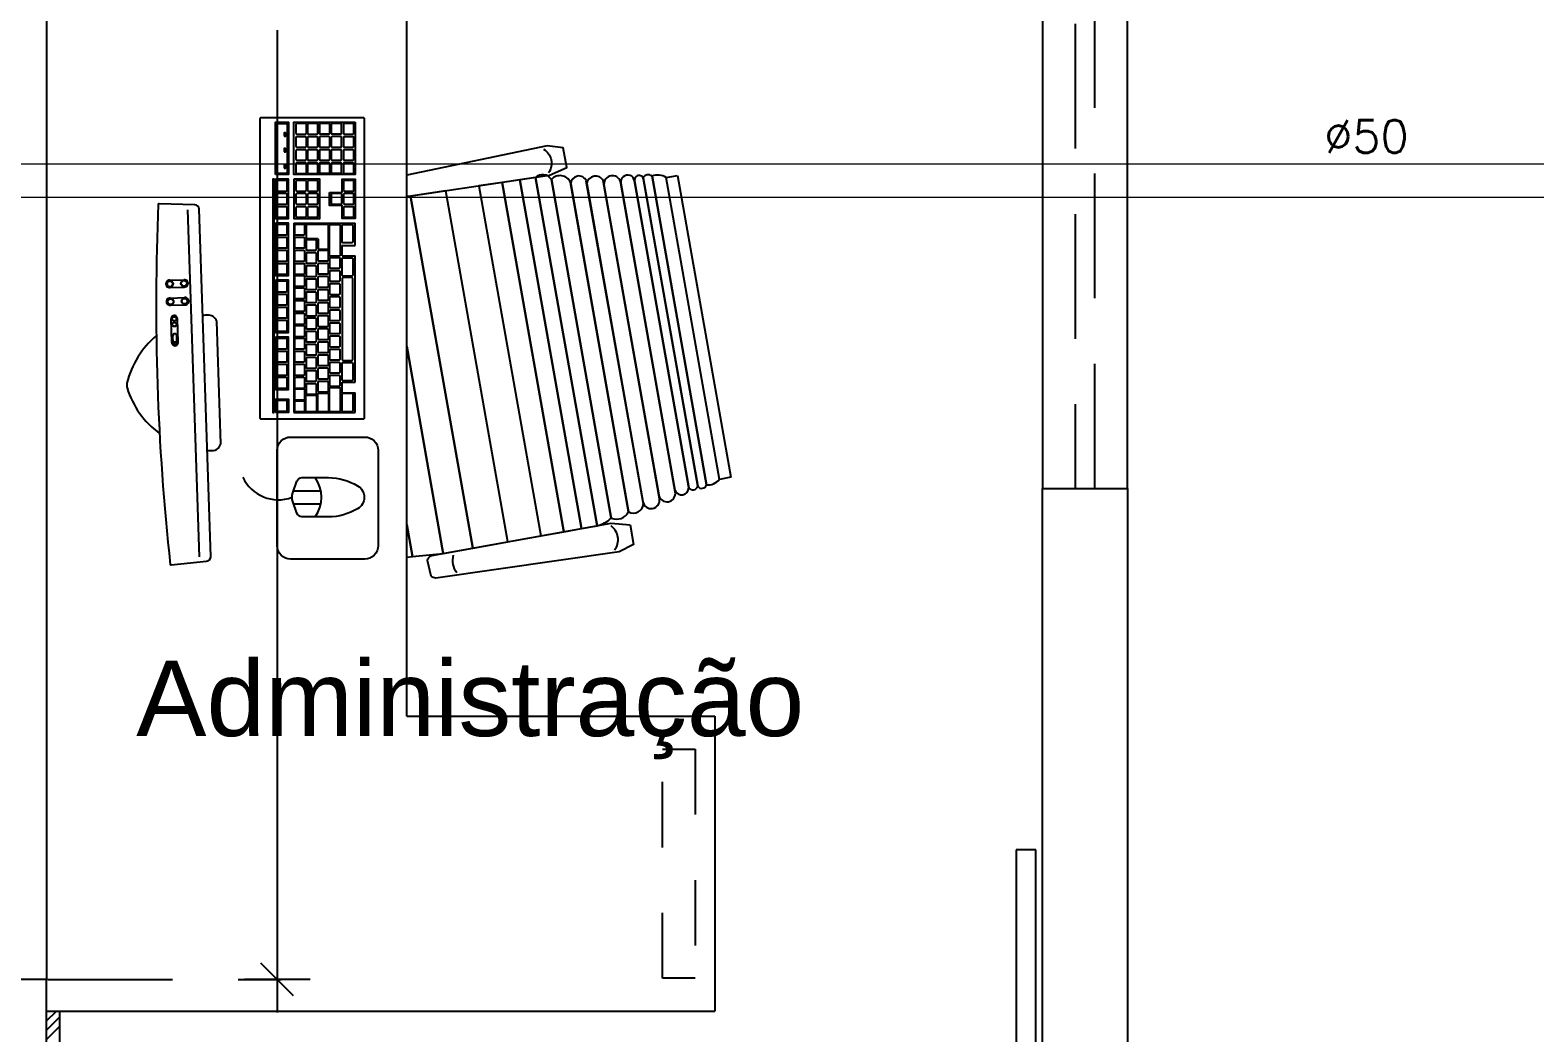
# Model space of a CAD drawing. Header units: millimetres. Extents: x 1573 to 2177, y 1587 to 1932.
# Drawn here: x 1780.956 to 1783.253, y 1904.378 to 1905.909 of the extents above; entities that cross this region are included whole.
import ezdxf
from ezdxf.enums import TextEntityAlignment as Align

# ---------------------------------------------------------------- set-up
doc = ezdxf.new("R2010")
doc.units = ezdxf.units.MM
doc.header["$LTSCALE"] = 0.03
doc.linetypes.add('HIDDEN', pattern=[9.525, 6.35, -3.175])
doc.layers.add('-HIDRO', color=8, linetype='Continuous')
doc.layers.add('Texto-Tubos', color=7, linetype='Continuous')
doc.layers.add('TigreCad', color=2, linetype='Continuous', lineweight=13)
doc.styles.add('ARIAL', font='arial.ttf')
doc.styles.add('TCTUBOS-TXT', font='txt.shx')

# ---------------------------------------------------------------- blocks, each defined once
blk = doc.blocks.new('TICK1')
for p, q in [((0, 1), (0, -1)), ((0.5, 0.5), (-0.5, -0.5)), ((-1, 0), (1, 0))]:
    blk.add_line(p, q)

msp = doc.modelspace()

# ---------------------------------------------------------------- linework, layer by layer
at = {"layer": '-HIDRO'}
for p, q in [((1781.5311, 1904.8615), (1781.5311, 1906.3615)), ((1782.5012, 1906.2095), (1782.5012, 1905.2095)), ((1782.6312, 1905.2095), (1782.6312, 1906.2095)), ((1780.9811, 1905.9595), (1780.9811, 1904.4594)), ((1781.3333, 1905.9095), (1781.3333, 1904.5094)), ((1781.7036, 1905.681), (1781.6765, 1905.6769)), ((1781.7276, 1905.6846), (1781.7036, 1905.681)), ((1781.7976, 1905.1481), (1781.7036, 1905.681)), ((1781.7036, 1905.681), (1781.7976, 1905.1481)), ((1781.7274, 1905.6845), (1781.8214, 1905.1524)), ((1781.8214, 1905.1524), (1781.7276, 1905.6846)), ((1781.843, 1905.1639), (1781.7517, 1905.6814)), ((1781.7517, 1905.6814), (1781.843, 1905.1639)), ((1781.8919, 1905.6841), (1781.975, 1905.2128)), ((1781.975, 1905.2128), (1781.8923, 1905.6817)), ((1781.9053, 1905.6865), (1781.9884, 1905.2152)), ((1781.9884, 1905.2152), (1781.9053, 1905.6865)), ((1781.9053, 1905.6865), (1781.9884, 1905.2152)), ((1781.9269, 1905.6845), (1781.9442, 1905.6875)), ((1782.0082, 1905.2234), (1781.9269, 1905.6845)), ((1782.0082, 1905.2234), (1781.9269, 1905.6845)), ((1782.0082, 1905.2234), (1781.9269, 1905.6845)), ((1781.9442, 1905.6875), (1782.0255, 1905.2265)), ((1781.4133, 1905.6617), (1781.4325, 1905.6617)), ((1781.5905, 1905.664), (1781.5367, 1905.6559)), ((1781.685, 1905.1278), (1781.5905, 1905.664)), ((1781.6765, 1905.6769), (1781.6412, 1905.6716)), ((1781.6412, 1905.6716), (1781.7355, 1905.1369)), ((1781.7706, 1905.1432), (1781.6765, 1905.6769)), ((1781.6765, 1905.6769), (1781.7706, 1905.1432)), ((1781.8696, 1905.1737), (1781.7809, 1905.6769)), ((1781.7813, 1905.6748), (1781.8696, 1905.1737)), ((1781.8921, 1905.1854), (1781.805, 1905.679)), ((1781.8057, 1905.6751), (1781.8914, 1905.1893)), ((1781.9165, 1905.1938), (1781.8309, 1905.6796)), ((1781.8319, 1905.6737), (1781.9155, 1905.1997)), ((1781.9407, 1905.2041), (1781.8572, 1905.6781)), ((1781.8576, 1905.6756), (1781.9403, 1905.2067)), ((1781.9613, 1905.2104), (1781.8786, 1905.6793)), ((1781.8786, 1905.6793), (1781.9613, 1905.2104)), ((1781.2145, 1905.1048), (1781.1968, 1905.6352)), ((1781.4171, 1905.6437), (1781.4302, 1905.6437)), ((1781.5367, 1905.6559), (1781.5311, 1905.6551)), ((1781.6316, 1905.1181), (1781.5367, 1905.6559)), ((1781.5367, 1905.6559), (1781.6316, 1905.1181)), ((1781.3585, 1905.6147), (1781.4524, 1905.6147)), ((1781.3585, 1905.6147), (1781.3585, 1905.3257)), ((1781.4524, 1905.5807), (1781.4524, 1905.6147)), ((1781.4324, 1905.5807), (1781.4524, 1905.5807)), ((1781.4324, 1905.5647), (1781.4324, 1905.5807)), ((1781.4324, 1905.5647), (1781.4524, 1905.5647)), ((1781.4524, 1905.3717), (1781.4524, 1905.5647)), ((1781.1694, 1905.5274), (1781.1908, 1905.5281)), ((1781.1698, 1905.5164), (1781.1911, 1905.5171)), ((1781.1703, 1905.5003), (1781.1917, 1905.501)), ((1781.1707, 1905.4893), (1781.192, 1905.49)), ((1781.1725, 1905.4323), (1781.1713, 1905.4683)), ((1781.1821, 1905.4326), (1781.1809, 1905.4686)), ((1781.2472, 1905.2776), (1781.241, 1905.465)), ((1781.1744, 1905.4324), (1781.174, 1905.4427)), ((1781.1802, 1905.4326), (1781.1744, 1905.4324)), ((1781.1802, 1905.4326), (1781.1799, 1905.4429)), ((1781.5867, 1905.11), (1781.5311, 1905.4269)), ((1781.5311, 1905.4269), (1781.5867, 1905.11)), ((1781.4324, 1905.3717), (1781.4524, 1905.3717)), ((1781.4324, 1905.3557), (1781.4324, 1905.3717)), ((1781.4324, 1905.3557), (1781.4524, 1905.3557)), ((1781.4524, 1905.3257), (1781.4524, 1905.3557)), ((1781.3585, 1905.3257), (1781.4524, 1905.3257)), ((1782.0255, 1905.2265), (1782.0082, 1905.2234)), ((1781.3583, 1905.206), (1781.4, 1905.206)), ((1782.5012, 1905.2095), (1782.6312, 1905.2095)), ((1782.5012, 1904.1574), (1782.5012, 1905.2095)), ((1782.6312, 1905.2095), (1782.6312, 1904.1574)), ((1781.3583, 1905.186), (1781.4, 1905.186)), ((1781.5311, 1905.1543), (1781.5397, 1905.1058)), ((1781.5397, 1905.1058), (1781.5311, 1905.1543)), ((1781.7976, 1905.1481), (1781.8214, 1905.1524)), ((1781.7355, 1905.1369), (1781.7706, 1905.1432)), ((1781.7706, 1905.1432), (1781.7976, 1905.1481)), ((1781.5311, 1905.1046), (1781.5397, 1905.1058)), ((1781.5397, 1905.1058), (1781.5867, 1905.11)), ((1781.5867, 1905.11), (1781.6316, 1905.1181)), ((1781.6316, 1905.1181), (1781.685, 1905.1278)), ((1781.5311, 1904.8615), (1782.0011, 1904.8615)), ((1782.0011, 1904.8615), (1782.0011, 1904.4114)), ((1782.4612, 1904.6575), (1782.4612, 1903.6574)), ((1782.4912, 1904.6575), (1782.4612, 1904.6575)), ((1782.4912, 1903.6574), (1782.4912, 1904.6575)), ((1780.9811, 1904.4594), (1780.8041, 1904.4594)), ((1780.9811, 1903.2764), (1780.9811, 1904.4594)), ((1780.9811, 1904.4114), (1782.0011, 1904.4114)), ((1780.9811, 1904.4114), (1781.0011, 1904.4114)), ((1781.0011, 1904.4114), (1781.0011, 1903.1774))]:
    msp.add_line(p, q, dxfattribs=at)
at = {"layer": '-HIDRO', "linetype": 'HIDDEN'}
for p, q in [((1782.5512, 1906.2095), (1782.5512, 1905.2095)), ((1782.5812, 1905.2095), (1782.5812, 1906.2095)), ((1780.9831, 1904.4594), (1781.3393, 1904.4594))]:
    msp.add_line(p, q, dxfattribs=at)
at = {"layer": '-HIDRO', "linetype": 'HIDDEN', "ltscale": 0.2}
for p, q in [((1781.9211, 1904.8115), (1781.9711, 1904.8115)), ((1781.9211, 1904.4614), (1781.9211, 1904.8115)), ((1781.9711, 1904.8115), (1781.9711, 1904.4614)), ((1781.9711, 1904.4614), (1781.9211, 1904.4614))]:
    msp.add_line(p, q, dxfattribs=at)
at = {"layer": '-HIDRO', "ltscale": 0.2}
for p, q in [((1780.9811, 1904.4104), (1780.9821, 1904.4114)), ((1780.9811, 1904.3963), (1780.9963, 1904.4114)), ((1780.9811, 1904.3821), (1781.0011, 1904.4021)), ((1780.9811, 1904.368), (1781.0011, 1904.388))]:
    msp.add_line(p, q, dxfattribs=at)
at = {"layer": '-HIDRO'}
for points in [[(1781.3085, 1905.3157), (1781.4645, 1905.3157, 0.414214), (1781.4665, 1905.3177), (1781.4665, 1905.7737, 0.414214), (1781.4645, 1905.7757), (1781.3085, 1905.7757, 0.414214), (1781.3065, 1905.7737), (1781.3065, 1905.3177, 0.414214)], [(1781.3632, 1905.7667, 0.414214), (1781.3617, 1905.7652), (1781.3617, 1905.7522, 0.414214), (1781.3632, 1905.7507), (1781.3762, 1905.7507, 0.414214), (1781.3777, 1905.7522), (1781.3777, 1905.7652, 0.414214), (1781.3762, 1905.7667)], [(1781.3808, 1905.7667, 0.414214), (1781.3793, 1905.7652), (1781.3793, 1905.7522, 0.414214), (1781.3808, 1905.7507), (1781.3938, 1905.7507, 0.414214), (1781.3953, 1905.7522), (1781.3953, 1905.7652, 0.414214), (1781.3938, 1905.7667)], [(1781.3991, 1905.7668, 0.414214), (1781.3976, 1905.7653), (1781.3976, 1905.7523, 0.414214), (1781.3991, 1905.7508), (1781.4121, 1905.7508, 0.414214), (1781.4136, 1905.7523), (1781.4136, 1905.7653, 0.414214), (1781.4121, 1905.7668)], [(1781.4171, 1905.7668, 0.414214), (1781.4156, 1905.7653), (1781.4156, 1905.7523, 0.414214), (1781.4171, 1905.7508), (1781.4301, 1905.7508, 0.414214), (1781.4316, 1905.7523), (1781.4316, 1905.7653, 0.414214), (1781.4301, 1905.7668)], [(1781.4357, 1905.7667, 0.414214), (1781.4342, 1905.7652), (1781.4342, 1905.7522, 0.414214), (1781.4357, 1905.7507), (1781.4487, 1905.7507, 0.414214), (1781.4502, 1905.7522), (1781.4502, 1905.7652, 0.414214), (1781.4487, 1905.7667)], [(1781.3632, 1905.7467, 0.414214), (1781.3617, 1905.7452), (1781.3617, 1905.7322, 0.414214), (1781.3632, 1905.7307), (1781.3762, 1905.7307, 0.414214), (1781.3777, 1905.7322), (1781.3777, 1905.7452, 0.414214), (1781.3762, 1905.7467)], [(1781.3632, 1905.7267, 0.414214), (1781.3617, 1905.7252), (1781.3617, 1905.7122, 0.414214), (1781.3632, 1905.7107), (1781.3762, 1905.7107, 0.414214), (1781.3777, 1905.7122), (1781.3777, 1905.7252, 0.414214), (1781.3762, 1905.7267)], [(1781.3808, 1905.7467, 0.414214), (1781.3793, 1905.7452), (1781.3793, 1905.7322, 0.414214), (1781.3808, 1905.7307), (1781.3938, 1905.7307, 0.414214), (1781.3953, 1905.7322), (1781.3953, 1905.7452, 0.414214), (1781.3938, 1905.7467)], [(1781.3808, 1905.7267, 0.414214), (1781.3793, 1905.7252), (1781.3793, 1905.7122, 0.414214), (1781.3808, 1905.7107), (1781.3938, 1905.7107, 0.414214), (1781.3953, 1905.7122), (1781.3953, 1905.7252, 0.414214), (1781.3938, 1905.7267)], [(1781.3991, 1905.7468, 0.414214), (1781.3976, 1905.7453), (1781.3976, 1905.7323, 0.414214), (1781.3991, 1905.7308), (1781.4121, 1905.7308, 0.414214), (1781.4136, 1905.7323), (1781.4136, 1905.7453, 0.414214), (1781.4121, 1905.7468)], [(1781.3991, 1905.7268, 0.414214), (1781.3976, 1905.7253), (1781.3976, 1905.7123, 0.414214), (1781.3991, 1905.7108), (1781.4121, 1905.7108, 0.414214), (1781.4136, 1905.7123), (1781.4136, 1905.7253, 0.414214), (1781.4121, 1905.7268)], [(1781.4171, 1905.7468, 0.414214), (1781.4156, 1905.7453), (1781.4156, 1905.7323, 0.414214), (1781.4171, 1905.7308), (1781.4301, 1905.7308, 0.414214), (1781.4316, 1905.7323), (1781.4316, 1905.7453, 0.414214), (1781.4301, 1905.7468)], [(1781.4171, 1905.7268, 0.414214), (1781.4156, 1905.7253), (1781.4156, 1905.7123, 0.414214), (1781.4171, 1905.7108), (1781.4301, 1905.7108, 0.414214), (1781.4316, 1905.7123), (1781.4316, 1905.7253, 0.414214), (1781.4301, 1905.7268)], [(1781.4357, 1905.7467, 0.414214), (1781.4342, 1905.7452), (1781.4342, 1905.7322, 0.414214), (1781.4357, 1905.7307), (1781.4487, 1905.7307, 0.414214), (1781.4502, 1905.7322), (1781.4502, 1905.7452, 0.414214), (1781.4487, 1905.7467)], [(1781.4357, 1905.7267, 0.414214), (1781.4342, 1905.7252), (1781.4342, 1905.7122, 0.414214), (1781.4357, 1905.7107), (1781.4487, 1905.7107, 0.414214), (1781.4502, 1905.7122), (1781.4502, 1905.7252, 0.414214), (1781.4487, 1905.7267)], [(1781.3632, 1905.7067, 0.414214), (1781.3617, 1905.7052), (1781.3617, 1905.6922, 0.414214), (1781.3632, 1905.6907), (1781.3762, 1905.6907, 0.414214), (1781.3777, 1905.6922), (1781.3777, 1905.7052, 0.414214), (1781.3762, 1905.7067)], [(1781.3808, 1905.7067, 0.414214), (1781.3793, 1905.7052), (1781.3793, 1905.6922, 0.414214), (1781.3808, 1905.6907), (1781.3938, 1905.6907, 0.414214), (1781.3953, 1905.6922), (1781.3953, 1905.7052, 0.414214), (1781.3938, 1905.7067)], [(1781.3991, 1905.7068, 0.414214), (1781.3976, 1905.7053), (1781.3976, 1905.6923, 0.414214), (1781.3991, 1905.6908), (1781.4121, 1905.6908, 0.414214), (1781.4136, 1905.6923), (1781.4136, 1905.7053, 0.414214), (1781.4121, 1905.7068)], [(1781.4171, 1905.7068, 0.414214), (1781.4156, 1905.7053), (1781.4156, 1905.6923, 0.414214), (1781.4171, 1905.6908), (1781.4301, 1905.6908, 0.414214), (1781.4316, 1905.6923), (1781.4316, 1905.7053, 0.414214), (1781.4301, 1905.7068)], [(1781.4357, 1905.7067, 0.414214), (1781.4342, 1905.7052), (1781.4342, 1905.6922, 0.414214), (1781.4357, 1905.6907), (1781.4487, 1905.6907, 0.414214), (1781.4502, 1905.6922), (1781.4502, 1905.7052, 0.414214), (1781.4487, 1905.7067)], [(1781.334, 1905.6797, 0.414214), (1781.3325, 1905.6782), (1781.3325, 1905.6652, 0.414214), (1781.334, 1905.6637), (1781.347, 1905.6637, 0.414214), (1781.3485, 1905.6652), (1781.3485, 1905.6782, 0.414214), (1781.347, 1905.6797)], [(1781.334, 1905.6597, 0.414214), (1781.3325, 1905.6582), (1781.3325, 1905.6452, 0.414214), (1781.334, 1905.6437), (1781.347, 1905.6437, 0.414214), (1781.3485, 1905.6452), (1781.3485, 1905.6582, 0.414214), (1781.347, 1905.6597)], [(1781.3633, 1905.6797, 0.414214), (1781.3618, 1905.6782), (1781.3618, 1905.6652, 0.414214), (1781.3633, 1905.6637), (1781.3763, 1905.6637, 0.414214), (1781.3778, 1905.6652), (1781.3778, 1905.6782, 0.414214), (1781.3763, 1905.6797)], [(1781.3633, 1905.6597, 0.414214), (1781.3618, 1905.6582), (1781.3618, 1905.6452, 0.414214), (1781.3633, 1905.6437), (1781.3763, 1905.6437, 0.414214), (1781.3778, 1905.6452), (1781.3778, 1905.6582, 0.414214), (1781.3763, 1905.6597)], [(1781.381, 1905.6797, 0.414214), (1781.3795, 1905.6782), (1781.3795, 1905.6652, 0.414214), (1781.381, 1905.6637), (1781.394, 1905.6637, 0.414214), (1781.3955, 1905.6652), (1781.3955, 1905.6782, 0.414214), (1781.394, 1905.6797)], [(1781.381, 1905.6597, 0.414214), (1781.3795, 1905.6582), (1781.3795, 1905.6452, 0.414214), (1781.381, 1905.6437), (1781.394, 1905.6437, 0.414214), (1781.3955, 1905.6452), (1781.3955, 1905.6582, 0.414214), (1781.394, 1905.6597)], [(1781.4172, 1905.6598, 0.414214), (1781.4157, 1905.6583), (1781.4157, 1905.6453, 0.414214), (1781.4172, 1905.6438), (1781.4302, 1905.6438, 0.414214), (1781.4317, 1905.6453), (1781.4317, 1905.6583, 0.414214), (1781.4302, 1905.6598)], [(1781.4359, 1905.6797, 0.414214), (1781.4344, 1905.6782), (1781.4344, 1905.6652, 0.414214), (1781.4359, 1905.6637), (1781.4489, 1905.6637, 0.414214), (1781.4504, 1905.6652), (1781.4504, 1905.6782, 0.414214), (1781.4489, 1905.6797)], [(1781.4359, 1905.6598, 0.414214), (1781.4344, 1905.6583), (1781.4344, 1905.6453, 0.414214), (1781.4359, 1905.6438), (1781.4489, 1905.6438, 0.414214), (1781.4504, 1905.6453), (1781.4504, 1905.6583, 0.414214), (1781.4489, 1905.6598)], [(1781.2255, 1905.0983, 0.395059), (1781.2317, 1905.1054), (1781.2141, 1905.6358, 0.395059), (1781.2074, 1905.6425), (1781.153, 1905.6442, 0.255546), (1781.1518, 1905.6436, 0.038223), (1781.1701, 1905.0934, 0.255546), (1781.1713, 1905.0929)], [(1781.334, 1905.6397, 0.414214), (1781.3325, 1905.6382), (1781.3325, 1905.6252, 0.414214), (1781.334, 1905.6237), (1781.347, 1905.6237, 0.414214), (1781.3485, 1905.6252), (1781.3485, 1905.6382, 0.414214), (1781.347, 1905.6397)], [(1781.3633, 1905.6397, 0.414214), (1781.3618, 1905.6382), (1781.3618, 1905.6252, 0.414214), (1781.3633, 1905.6237), (1781.3763, 1905.6237, 0.414214), (1781.3778, 1905.6252), (1781.3778, 1905.6382, 0.414214), (1781.3763, 1905.6397)], [(1781.381, 1905.6397, 0.414214), (1781.3795, 1905.6382), (1781.3795, 1905.6252, 0.414214), (1781.381, 1905.6237), (1781.394, 1905.6237, 0.414214), (1781.3955, 1905.6252), (1781.3955, 1905.6382, 0.414214), (1781.394, 1905.6397)], [(1781.4359, 1905.6398, 0.414214), (1781.4344, 1905.6383), (1781.4344, 1905.6253, 0.414214), (1781.4359, 1905.6238), (1781.4489, 1905.6238, 0.414214), (1781.4504, 1905.6253), (1781.4504, 1905.6383, 0.414214), (1781.4489, 1905.6398)], [(1781.334, 1905.6127, 0.414214), (1781.3325, 1905.6112), (1781.3325, 1905.5982, 0.414214), (1781.334, 1905.5967), (1781.347, 1905.5967, 0.414214), (1781.3485, 1905.5982), (1781.3485, 1905.6112, 0.414214), (1781.347, 1905.6127)], [(1781.361, 1905.6127, 0.414214), (1781.3595, 1905.6112), (1781.3595, 1905.5982, 0.414214), (1781.361, 1905.5967), (1781.374, 1905.5967, 0.414214), (1781.3755, 1905.5982), (1781.3755, 1905.6112, 0.414214), (1781.374, 1905.6127)], [(1781.4113, 1905.5763), (1781.4113, 1905.6112, 0.414214), (1781.4098, 1905.6127), (1781.3787, 1905.6127, 0.414214), (1781.3772, 1905.6112), (1781.3772, 1905.5927, 0.414214), (1781.3787, 1905.5912), (1781.3942, 1905.5912, -0.414214), (1781.3957, 1905.5897), (1781.3957, 1905.5763, 0.414214), (1781.3972, 1905.5748), (1781.4098, 1905.5748, 0.414214)], [(1781.4148, 1905.5642, -0.414214), (1781.4133, 1905.5657), (1781.4133, 1905.6112, -0.414214), (1781.4148, 1905.6127), (1781.4279, 1905.6127, -0.414214), (1781.4294, 1905.6112), (1781.4294, 1905.5657, -0.414214), (1781.4279, 1905.5642)], [(1781.4324, 1905.586), (1781.4324, 1905.6112, -0.414214), (1781.4339, 1905.6127), (1781.447, 1905.6127, -0.414214), (1781.4485, 1905.6112), (1781.4485, 1905.586, -0.414214), (1781.447, 1905.5845), (1781.4339, 1905.5845, -0.414214)], [(1781.334, 1905.5927, 0.414214), (1781.3325, 1905.5912), (1781.3325, 1905.5782, 0.414214), (1781.334, 1905.5767), (1781.347, 1905.5767, 0.414214), (1781.3485, 1905.5782), (1781.3485, 1905.5912, 0.414214), (1781.347, 1905.5927)], [(1781.361, 1905.5927, 0.414214), (1781.3595, 1905.5912), (1781.3595, 1905.5782, 0.414214), (1781.361, 1905.5767), (1781.374, 1905.5767, 0.414214), (1781.3755, 1905.5782), (1781.3755, 1905.5912, 0.414214), (1781.374, 1905.5927)], [(1781.3787, 1905.5893, 0.414214), (1781.3772, 1905.5878), (1781.3772, 1905.5748, 0.414214), (1781.3787, 1905.5733), (1781.3917, 1905.5733, 0.414214), (1781.3932, 1905.5748), (1781.3932, 1905.5878, 0.414214), (1781.3917, 1905.5893)], [(1781.334, 1905.5727, 0.414214), (1781.3325, 1905.5712), (1781.3325, 1905.5582, 0.414214), (1781.334, 1905.5567), (1781.347, 1905.5567, 0.414214), (1781.3485, 1905.5582), (1781.3485, 1905.5712, 0.414214), (1781.347, 1905.5727)], [(1781.361, 1905.5727, 0.414214), (1781.3595, 1905.5712), (1781.3595, 1905.5582, 0.414214), (1781.361, 1905.5567), (1781.374, 1905.5567, 0.414214), (1781.3755, 1905.5582), (1781.3755, 1905.5712, 0.414214), (1781.374, 1905.5727)], [(1781.3787, 1905.5693, 0.414214), (1781.3772, 1905.5678), (1781.3772, 1905.5548, 0.414214), (1781.3787, 1905.5533), (1781.3917, 1905.5533, 0.414214), (1781.3932, 1905.5548), (1781.3932, 1905.5678, 0.414214), (1781.3917, 1905.5693)], [(1781.3968, 1905.573, 0.414214), (1781.3953, 1905.5715), (1781.3953, 1905.5585, 0.414214), (1781.3968, 1905.557), (1781.4098, 1905.557, 0.414214), (1781.4113, 1905.5585), (1781.4113, 1905.5715, 0.414214), (1781.4098, 1905.573)], [(1781.334, 1905.5527, 0.414214), (1781.3325, 1905.5512), (1781.3325, 1905.5382, 0.414214), (1781.334, 1905.5367), (1781.347, 1905.5367, 0.414214), (1781.3485, 1905.5382), (1781.3485, 1905.5512, 0.414214), (1781.347, 1905.5527)], [(1781.361, 1905.5527, 0.414214), (1781.3595, 1905.5512), (1781.3595, 1905.5382, 0.414214), (1781.361, 1905.5367), (1781.374, 1905.5367, 0.414214), (1781.3755, 1905.5382), (1781.3755, 1905.5512, 0.414214), (1781.374, 1905.5527)], [(1781.3787, 1905.5493, 0.414214), (1781.3772, 1905.5478), (1781.3772, 1905.5348, 0.414214), (1781.3787, 1905.5333), (1781.3917, 1905.5333, 0.414214), (1781.3932, 1905.5348), (1781.3932, 1905.5478, 0.414214), (1781.3917, 1905.5493)], [(1781.3968, 1905.553, 0.414214), (1781.3953, 1905.5515), (1781.3953, 1905.5385, 0.414214), (1781.3968, 1905.537), (1781.4098, 1905.537, 0.414214), (1781.4113, 1905.5385), (1781.4113, 1905.5515, 0.414214), (1781.4098, 1905.553)], [(1781.4148, 1905.5619, 0.414214), (1781.4133, 1905.5604), (1781.4133, 1905.5474, 0.414214), (1781.4148, 1905.5459), (1781.4278, 1905.5459, 0.414214), (1781.4293, 1905.5474), (1781.4293, 1905.5604, 0.414214), (1781.4278, 1905.5619)], [(1781.4324, 1905.5351), (1781.4324, 1905.5604, -0.414214), (1781.4339, 1905.5619), (1781.447, 1905.5619, -0.414214), (1781.4485, 1905.5604), (1781.4485, 1905.5351, -0.414214), (1781.447, 1905.5336), (1781.4339, 1905.5336, -0.414214)], [(1781.334, 1905.5258, 0.414214), (1781.3325, 1905.5243), (1781.3325, 1905.5113, 0.414214), (1781.334, 1905.5098), (1781.347, 1905.5098, 0.414214), (1781.3485, 1905.5113), (1781.3485, 1905.5243, 0.414214), (1781.347, 1905.5258)], [(1781.361, 1905.5343, 0.414214), (1781.3595, 1905.5328), (1781.3595, 1905.5198, 0.414214), (1781.361, 1905.5183), (1781.374, 1905.5183, 0.414214), (1781.3755, 1905.5198), (1781.3755, 1905.5328, 0.414214), (1781.374, 1905.5343)], [(1781.3787, 1905.5293, 0.414214), (1781.3772, 1905.5278), (1781.3772, 1905.5148, 0.414214), (1781.3787, 1905.5133), (1781.3917, 1905.5133, 0.414214), (1781.3932, 1905.5148), (1781.3932, 1905.5278, 0.414214), (1781.3917, 1905.5293)], [(1781.3968, 1905.533, 0.414214), (1781.3953, 1905.5315), (1781.3953, 1905.5185, 0.414214), (1781.3968, 1905.517), (1781.4098, 1905.517, 0.414214), (1781.4113, 1905.5185), (1781.4113, 1905.5315, 0.414214), (1781.4098, 1905.533)], [(1781.4148, 1905.5419, 0.414214), (1781.4133, 1905.5404), (1781.4133, 1905.5274, 0.414214), (1781.4148, 1905.5259), (1781.4278, 1905.5259, 0.414214), (1781.4293, 1905.5274), (1781.4293, 1905.5404, 0.414214), (1781.4278, 1905.5419)], [(1781.4148, 1905.5219, 0.414214), (1781.4133, 1905.5204), (1781.4133, 1905.5074, 0.414214), (1781.4148, 1905.5059), (1781.4278, 1905.5059, 0.414214), (1781.4293, 1905.5074), (1781.4293, 1905.5204, 0.414214), (1781.4278, 1905.5219)], [(1781.447, 1905.5316), (1781.4339, 1905.5316, 0.414214), (1781.4324, 1905.5301), (1781.4324, 1905.4063, 0.414214), (1781.4339, 1905.4048), (1781.447, 1905.4048, 0.414214), (1781.4485, 1905.4063), (1781.4485, 1905.5301, 0.414214)], [(1781.334, 1905.5058, 0.414214), (1781.3325, 1905.5043), (1781.3325, 1905.4913, 0.414214), (1781.334, 1905.4898), (1781.347, 1905.4898, 0.414214), (1781.3485, 1905.4913), (1781.3485, 1905.5043, 0.414214), (1781.347, 1905.5058)], [(1781.361, 1905.5154, 0.414214), (1781.3595, 1905.5139), (1781.3595, 1905.5009, 0.414214), (1781.361, 1905.4994), (1781.374, 1905.4994, 0.414214), (1781.3755, 1905.5009), (1781.3755, 1905.5139, 0.414214), (1781.374, 1905.5154)], [(1781.361, 1905.4962, 0.414214), (1781.3595, 1905.4947), (1781.3595, 1905.4817, 0.414214), (1781.361, 1905.4802), (1781.374, 1905.4802, 0.414214), (1781.3755, 1905.4817), (1781.3755, 1905.4947, 0.414214), (1781.374, 1905.4962)], [(1781.3787, 1905.5093, 0.414214), (1781.3772, 1905.5078), (1781.3772, 1905.4948, 0.414214), (1781.3787, 1905.4933), (1781.3917, 1905.4933, 0.414214), (1781.3932, 1905.4948), (1781.3932, 1905.5078, 0.414214), (1781.3917, 1905.5093)], [(1781.3968, 1905.513, 0.414214), (1781.3953, 1905.5115), (1781.3953, 1905.4985, 0.414214), (1781.3968, 1905.497), (1781.4098, 1905.497, 0.414214), (1781.4113, 1905.4985), (1781.4113, 1905.5115, 0.414214), (1781.4098, 1905.513)], [(1781.4148, 1905.5019, 0.414214), (1781.4133, 1905.5004), (1781.4133, 1905.4874, 0.414214), (1781.4148, 1905.4859), (1781.4278, 1905.4859, 0.414214), (1781.4293, 1905.4874), (1781.4293, 1905.5004, 0.414214), (1781.4278, 1905.5019)], [(1781.334, 1905.4858, 0.414214), (1781.3325, 1905.4843), (1781.3325, 1905.4713, 0.414214), (1781.334, 1905.4698), (1781.347, 1905.4698, 0.414214), (1781.3485, 1905.4713), (1781.3485, 1905.4843, 0.414214), (1781.347, 1905.4858)], [(1781.361, 1905.4765, 0.414214), (1781.3595, 1905.475), (1781.3595, 1905.462, 0.414214), (1781.361, 1905.4605), (1781.374, 1905.4605, 0.414214), (1781.3755, 1905.462), (1781.3755, 1905.475, 0.414214), (1781.374, 1905.4765)], [(1781.3787, 1905.4893, 0.414214), (1781.3772, 1905.4878), (1781.3772, 1905.4748, 0.414214), (1781.3787, 1905.4733), (1781.3917, 1905.4733, 0.414214), (1781.3932, 1905.4748), (1781.3932, 1905.4878, 0.414214), (1781.3917, 1905.4893)], [(1781.3968, 1905.493, 0.414214), (1781.3953, 1905.4915), (1781.3953, 1905.4785, 0.414214), (1781.3968, 1905.477), (1781.4098, 1905.477, 0.414214), (1781.4113, 1905.4785), (1781.4113, 1905.4915, 0.414214), (1781.4098, 1905.493)], [(1781.4148, 1905.4819, 0.414214), (1781.4133, 1905.4804), (1781.4133, 1905.4674, 0.414214), (1781.4148, 1905.4659), (1781.4278, 1905.4659, 0.414214), (1781.4293, 1905.4674), (1781.4293, 1905.4804, 0.414214), (1781.4278, 1905.4819)], [(1781.334, 1905.4658, 0.414214), (1781.3325, 1905.4643), (1781.3325, 1905.4513, 0.414214), (1781.334, 1905.4498), (1781.347, 1905.4498, 0.414214), (1781.3485, 1905.4513), (1781.3485, 1905.4643, 0.414214), (1781.347, 1905.4658)], [(1781.361, 1905.4576, 0.414214), (1781.3595, 1905.4561), (1781.3595, 1905.4431, 0.414214), (1781.361, 1905.4416), (1781.374, 1905.4416, 0.414214), (1781.3755, 1905.4431), (1781.3755, 1905.4561, 0.414214), (1781.374, 1905.4576)], [(1781.3787, 1905.4693, 0.414214), (1781.3772, 1905.4678), (1781.3772, 1905.4548, 0.414214), (1781.3787, 1905.4533), (1781.3917, 1905.4533, 0.414214), (1781.3932, 1905.4548), (1781.3932, 1905.4678, 0.414214), (1781.3917, 1905.4693)], [(1781.3968, 1905.473, 0.414214), (1781.3953, 1905.4715), (1781.3953, 1905.4585, 0.414214), (1781.3968, 1905.457), (1781.4098, 1905.457, 0.414214), (1781.4113, 1905.4585), (1781.4113, 1905.4715, 0.414214), (1781.4098, 1905.473)], [(1781.3968, 1905.453, 0.414214), (1781.3953, 1905.4515), (1781.3953, 1905.4385, 0.414214), (1781.3968, 1905.437), (1781.4098, 1905.437, 0.414214), (1781.4113, 1905.4385), (1781.4113, 1905.4515, 0.414214), (1781.4098, 1905.453)], [(1781.4148, 1905.4619, 0.414214), (1781.4133, 1905.4604), (1781.4133, 1905.4474, 0.414214), (1781.4148, 1905.4459), (1781.4278, 1905.4459, 0.414214), (1781.4293, 1905.4474), (1781.4293, 1905.4604, 0.414214), (1781.4278, 1905.4619)], [(1781.334, 1905.4387, 0.414214), (1781.3325, 1905.4372), (1781.3325, 1905.4242, 0.414214), (1781.334, 1905.4227), (1781.347, 1905.4227, 0.414214), (1781.3485, 1905.4242), (1781.3485, 1905.4372, 0.414214), (1781.347, 1905.4387)], [(1781.361, 1905.4387, 0.414214), (1781.3595, 1905.4372), (1781.3595, 1905.4242, 0.414214), (1781.361, 1905.4227), (1781.374, 1905.4227, 0.414214), (1781.3755, 1905.4242), (1781.3755, 1905.4372, 0.414214), (1781.374, 1905.4387)], [(1781.3787, 1905.4493, 0.414214), (1781.3772, 1905.4478), (1781.3772, 1905.4348, 0.414214), (1781.3787, 1905.4333), (1781.3917, 1905.4333, 0.414214), (1781.3932, 1905.4348), (1781.3932, 1905.4478, 0.414214), (1781.3917, 1905.4493)], [(1781.3787, 1905.4293, 0.414214), (1781.3772, 1905.4278), (1781.3772, 1905.4148, 0.414214), (1781.3787, 1905.4133), (1781.3917, 1905.4133, 0.414214), (1781.3932, 1905.4148), (1781.3932, 1905.4278, 0.414214), (1781.3917, 1905.4293)], [(1781.3968, 1905.433, 0.414214), (1781.3953, 1905.4315), (1781.3953, 1905.4185, 0.414214), (1781.3968, 1905.417), (1781.4098, 1905.417, 0.414214), (1781.4113, 1905.4185), (1781.4113, 1905.4315, 0.414214), (1781.4098, 1905.433)], [(1781.4148, 1905.4419, 0.414214), (1781.4133, 1905.4404), (1781.4133, 1905.4274, 0.414214), (1781.4148, 1905.4259), (1781.4278, 1905.4259, 0.414214), (1781.4293, 1905.4274), (1781.4293, 1905.4404, 0.414214), (1781.4278, 1905.4419)], [(1781.334, 1905.4187, 0.414214), (1781.3325, 1905.4172), (1781.3325, 1905.4042, 0.414214), (1781.334, 1905.4027), (1781.347, 1905.4027, 0.414214), (1781.3485, 1905.4042), (1781.3485, 1905.4172, 0.414214), (1781.347, 1905.4187)], [(1781.361, 1905.4187, 0.414214), (1781.3595, 1905.4172), (1781.3595, 1905.4042, 0.414214), (1781.361, 1905.4027), (1781.374, 1905.4027, 0.414214), (1781.3755, 1905.4042), (1781.3755, 1905.4172, 0.414214), (1781.374, 1905.4187)], [(1781.3787, 1905.4093, 0.414214), (1781.3772, 1905.4078), (1781.3772, 1905.3948, 0.414214), (1781.3787, 1905.3933), (1781.3917, 1905.3933, 0.414214), (1781.3932, 1905.3948), (1781.3932, 1905.4078, 0.414214), (1781.3917, 1905.4093)], [(1781.3968, 1905.413, 0.414214), (1781.3953, 1905.4115), (1781.3953, 1905.3985, 0.414214), (1781.3968, 1905.397), (1781.4098, 1905.397, 0.414214), (1781.4113, 1905.3985), (1781.4113, 1905.4115, 0.414214), (1781.4098, 1905.413)], [(1781.4148, 1905.4219, 0.414214), (1781.4133, 1905.4204), (1781.4133, 1905.4074, 0.414214), (1781.4148, 1905.4059), (1781.4278, 1905.4059, 0.414214), (1781.4293, 1905.4074), (1781.4293, 1905.4204, 0.414214), (1781.4278, 1905.4219)], [(1781.334, 1905.3987, 0.414214), (1781.3325, 1905.3972), (1781.3325, 1905.3842, 0.414214), (1781.334, 1905.3827), (1781.347, 1905.3827, 0.414214), (1781.3485, 1905.3842), (1781.3485, 1905.3972, 0.414214), (1781.347, 1905.3987)], [(1781.361, 1905.3987, 0.414214), (1781.3595, 1905.3972), (1781.3595, 1905.3842, 0.414214), (1781.361, 1905.3827), (1781.374, 1905.3827, 0.414214), (1781.3755, 1905.3842), (1781.3755, 1905.3972, 0.414214), (1781.374, 1905.3987)], [(1781.3787, 1905.3893, 0.414214), (1781.3772, 1905.3878), (1781.3772, 1905.3748, 0.414214), (1781.3787, 1905.3733), (1781.3917, 1905.3733, 0.414214), (1781.3932, 1905.3748), (1781.3932, 1905.3878, 0.414214), (1781.3917, 1905.3893)], [(1781.3968, 1905.393, 0.414214), (1781.3953, 1905.3915), (1781.3953, 1905.3785, 0.414214), (1781.3968, 1905.377), (1781.4098, 1905.377, 0.414214), (1781.4113, 1905.3785), (1781.4113, 1905.3915, 0.414214), (1781.4098, 1905.393)], [(1781.4148, 1905.4019, 0.414214), (1781.4133, 1905.4004), (1781.4133, 1905.3874, 0.414214), (1781.4148, 1905.3859), (1781.4278, 1905.3859, 0.414214), (1781.4293, 1905.3874), (1781.4293, 1905.4004, 0.414214), (1781.4278, 1905.4019)], [(1781.4148, 1905.3819, 0.414214), (1781.4133, 1905.3804), (1781.4133, 1905.3674, 0.414214), (1781.4148, 1905.3659), (1781.4278, 1905.3659, 0.414214), (1781.4293, 1905.3674), (1781.4293, 1905.3804, 0.414214), (1781.4278, 1905.3819)], [(1781.447, 1905.402, -0.414214), (1781.4485, 1905.4005), (1781.4485, 1905.3752, -0.414214), (1781.447, 1905.3737), (1781.4339, 1905.3737, -0.414214), (1781.4324, 1905.3752), (1781.4324, 1905.4005, -0.414214), (1781.4339, 1905.402)], [(1781.334, 1905.3787, 0.414214), (1781.3325, 1905.3772), (1781.3325, 1905.3642, 0.414214), (1781.334, 1905.3627), (1781.347, 1905.3627, 0.414214), (1781.3485, 1905.3642), (1781.3485, 1905.3772, 0.414214), (1781.347, 1905.3787)], [(1781.361, 1905.3787, 0.414214), (1781.3595, 1905.3772), (1781.3595, 1905.3642, 0.414214), (1781.361, 1905.3627), (1781.374, 1905.3627, 0.414214), (1781.3755, 1905.3642), (1781.3755, 1905.3772, 0.414214), (1781.374, 1905.3787)], [(1781.361, 1905.3609, 0.414214), (1781.3595, 1905.3594), (1781.3595, 1905.3464, 0.414214), (1781.361, 1905.3449), (1781.374, 1905.3449, 0.414214), (1781.3755, 1905.3464), (1781.3755, 1905.3594, 0.414214), (1781.374, 1905.3609)], [(1781.3787, 1905.3693, 0.414214), (1781.3772, 1905.3678), (1781.3772, 1905.3548, 0.414214), (1781.3787, 1905.3533), (1781.3917, 1905.3533, 0.414214), (1781.3932, 1905.3548), (1781.3932, 1905.3678, 0.414214), (1781.3917, 1905.3693)], [(1781.3968, 1905.373, 0.414214), (1781.3953, 1905.3715), (1781.3953, 1905.3585, 0.414214), (1781.3968, 1905.357), (1781.4098, 1905.357, 0.414214), (1781.4113, 1905.3585), (1781.4113, 1905.3715, 0.414214), (1781.4098, 1905.373)], [(1781.4279, 1905.3267), (1781.4148, 1905.3267, -0.414214), (1781.4133, 1905.3282), (1781.4133, 1905.3624, -0.414214), (1781.4148, 1905.3639), (1781.4279, 1905.3639, -0.414214), (1781.4294, 1905.3624), (1781.4294, 1905.3282, -0.414214)], [(1781.334, 1905.3437, 0.414214), (1781.3325, 1905.3422), (1781.3325, 1905.3292, 0.414214), (1781.334, 1905.3277), (1781.347, 1905.3277, 0.414214), (1781.3485, 1905.3292), (1781.3485, 1905.3422, 0.414214), (1781.347, 1905.3437)], [(1781.361, 1905.3428, 0.414214), (1781.3595, 1905.3413), (1781.3595, 1905.3283, 0.414214), (1781.361, 1905.3268), (1781.374, 1905.3268, 0.414214), (1781.3755, 1905.3283), (1781.3755, 1905.3413, 0.414214), (1781.374, 1905.3428)], [(1781.3771, 1905.3282), (1781.3771, 1905.3502, -0.414214), (1781.3786, 1905.3517), (1781.3917, 1905.3517, -0.414214), (1781.3932, 1905.3502), (1781.3932, 1905.3282, -0.414214), (1781.3917, 1905.3267), (1781.3786, 1905.3267, -0.414214)], [(1781.4098, 1905.3267), (1781.3967, 1905.3267, -0.414214), (1781.3952, 1905.3282), (1781.3952, 1905.3535, -0.414214), (1781.3967, 1905.355), (1781.4098, 1905.355, -0.414214), (1781.4113, 1905.3535), (1781.4113, 1905.3282, -0.414214)], [(1781.4324, 1905.3282), (1781.4324, 1905.3535, -0.414214), (1781.4339, 1905.355), (1781.447, 1905.355, -0.414214), (1781.4485, 1905.3535), (1781.4485, 1905.3282, -0.414214), (1781.447, 1905.3267), (1781.4339, 1905.3267, -0.414214)], [(1781.3536, 1905.1017, -0.414214), (1781.3333, 1905.122), (1781.3333, 1905.2678, -0.414214), (1781.3536, 1905.288), (1781.467, 1905.288, -0.414214), (1781.4872, 1905.2678), (1781.4872, 1905.122, -0.414214), (1781.467, 1905.1017)], [(1781.371, 1905.166, -0.320037), (1781.3633, 1905.1715), (1781.3571, 1905.1893, -0.167465), (1781.3571, 1905.2026), (1781.3633, 1905.2205, -0.320037), (1781.371, 1905.226), (1781.4115, 1905.226, -0.131312), (1781.456, 1905.2135, -0.570686), (1781.456, 1905.1784, -0.131312), (1781.4115, 1905.166)], [(1781.8718, 1905.1539), (1781.877, 1905.124), (1781.8549, 1905.1127), (1781.5753, 1905.0727, -0.205362), (1781.5683, 1905.0754), (1781.5627, 1905.0993, -0.331039), (1781.5694, 1905.1069), (1781.8429, 1905.1563)]]:
    msp.add_lwpolyline(points, format="xyb", close=True, dxfattribs=at)
for points in [[(1781.3305, 1905.6887), (1781.3305, 1905.7687), (1781.3505, 1905.7687), (1781.3505, 1905.6887)], [(1781.3325, 1905.6907), (1781.3325, 1905.7667), (1781.3485, 1905.7667), (1781.3485, 1905.6907)], [(1781.3438, 1905.7475), (1781.3458, 1905.7475), (1781.3458, 1905.7525), (1781.3438, 1905.7525)], [(1781.4524, 1905.7687), (1781.4524, 1905.6887), (1781.3585, 1905.6887), (1781.3585, 1905.7687)], [(1781.3438, 1905.7236), (1781.3458, 1905.7236), (1781.3458, 1905.7286), (1781.3438, 1905.7286)], [(1781.3438, 1905.6986), (1781.3458, 1905.6986), (1781.3458, 1905.7036), (1781.3438, 1905.7036)], [(1781.3285, 1905.3257), (1781.3285, 1905.6817), (1781.3265, 1905.6817), (1781.3265, 1905.3257)], [(1781.3305, 1905.6817), (1781.3305, 1905.6217), (1781.3505, 1905.6217), (1781.3505, 1905.6817)], [(1781.3585, 1905.6817), (1781.3585, 1905.6217), (1781.3985, 1905.6217), (1781.3985, 1905.6817)], [(1781.3305, 1905.6147), (1781.3305, 1905.5347), (1781.3505, 1905.5347), (1781.3505, 1905.6147)], [(1781.3305, 1905.5277), (1781.3305, 1905.4477), (1781.3505, 1905.4477), (1781.3505, 1905.5277)], [(1781.3305, 1905.4407), (1781.3305, 1905.3607), (1781.3505, 1905.3607), (1781.3505, 1905.4407)], [(1781.3305, 1905.3257), (1781.3305, 1905.3457), (1781.3505, 1905.3457), (1781.3505, 1905.3257)]]:
    msp.add_lwpolyline(points, close=True, dxfattribs=at)
for points in [[(1781.5311, 1905.6551), (1781.7489, 1905.6877), (1781.7752, 1905.6998), (1781.7699, 1905.7298), (1781.7453, 1905.7328), (1781.5311, 1905.6878)], [(1781.4325, 1905.6617), (1781.4325, 1905.6817), (1781.4524, 1905.6817), (1781.4524, 1905.6217), (1781.4325, 1905.6217), (1781.4325, 1905.6417), (1781.4133, 1905.6417), (1781.4133, 1905.6617)]]:
    msp.add_lwpolyline(points, dxfattribs=at)
for points in [[(1781.7399, 1905.7278, -0.419252), (1781.7474, 1905.6915, 0.402201)], [(1781.8482, 1905.1155, 0.419252), (1781.8428, 1905.1522, -0.402201)], [(1781.6073, 1905.0806, -0.2105), (1781.6023, 1905.1076, 0.207409)]]:
    msp.add_lwpolyline(points, format="xyb", dxfattribs=at)
for centre, radius in [((1781.1696, 1905.5219), 0.00464), ((1781.1696, 1905.5219), 0.0043), ((1781.191, 1905.5226), 0.00464), ((1781.191, 1905.5226), 0.0043), ((1781.1705, 1905.4948), 0.00464), ((1781.1705, 1905.4948), 0.0043), ((1781.1919, 1905.4955), 0.00464), ((1781.1919, 1905.4955), 0.0043), ((1781.1761, 1905.4685), 0.00343), ((1781.1764, 1905.46), 0.00343), ((1781.1761, 1905.4685), 0.00309), ((1781.1764, 1905.46), 0.00309), ((1781.1773, 1905.4325), 0.00112)]:
    msp.add_circle(centre, radius, dxfattribs=at)
for centre, radius, start, end in [((1781.7382, 1905.6726), 0.0161, 33.1015, 132.385), ((1781.7648, 1905.6694), 0.0178, 25.1255, 137.329), ((1781.7936, 1905.6743), 0.0124, 22.6717, 177.3283), ((1781.8191, 1905.6731), 0.0135, 28.746, 171.254), ((1781.8448, 1905.6741), 0.0129, 17.7987, 182.2013), ((1781.8681, 1905.6774), 0.0107, 10, 190), ((1781.8855, 1905.6805), 0.00696, 10, 190), ((1781.8996, 1905.6798), 0.00878, 49.2386, 150.7614), ((1781.9141, 1905.6643), 0.0238, 57.6235, 111.6796), ((1781.9141, 1905.6643), 0.0238, 57.6235, 111.6796), ((1781.1689, 1905.5219), 0.00556, 84.5073, 279.3032), ((1781.1917, 1905.5226), 0.00556, 264.5073, 99.3032), ((1781.1698, 1905.4948), 0.00556, 84.5073, 279.3032), ((1781.1926, 1905.4955), 0.00556, 264.5073, 99.3032), ((1781.1761, 1905.4687), 0.00483, 359.4857, 184.3248), ((1781.2362, 1905.3386), 0.136, 93.8525, 97.0565), ((1781.2279, 1905.4605), 0.0138, 19.0011, 93.8525), ((1781.2362, 1905.3386), 0.136, 130.024, 166.5337), ((1781.1773, 1905.4323), 0.00483, 179.4857, 4.3248), ((1781.1769, 1905.4429), 0.00292, 359.4857, 184.3248), ((1781.1773, 1905.4323), 0.00292, 179.4857, 4.3248), ((1781.1173, 1905.3671), 0.0138, 166.5337, 197.2768), ((1781.234, 1905.4033), 0.136, 197.2768, 233.7864), ((1781.234, 1905.4033), 0.136, 266.754, 269.9579), ((1781.2339, 1905.2812), 0.0138, 269.9579, 344.8093), ((1781.335, 1905.2519), 0.0597, 204.7897, 290.5825), ((1781.3501, 1905.196), 0.0509, 323.9012, 36.0988), ((1781.9913, 1905.2359), 0.0209, 261.9604, 323.4591), ((1781.9913, 1905.2359), 0.0209, 261.9604, 323.4591), ((1781.9281, 1905.2019), 0.0128, 190, 10), ((1781.9505, 1905.2104), 0.0108, 200.1541, 359.8459), ((1781.9675, 1905.2151), 0.00781, 216.9826, 343.0174), ((1781.9812, 1905.217), 0.00745, 214.139, 345.861), ((1781.877, 1905.187), 0.0152, 241.1954, 354.0184), ((1781.904, 1905.1915), 0.0128, 190, 10), ((1781.8101, 1905.1996), 0.0485, 283.4659, 312.6133), ((1781.8507, 1905.1841), 0.0216, 249.1582, 331.2932)]:
    msp.add_arc(centre, radius, start, end, dxfattribs=at)
at = {"layer": 'TigreCad', "ltscale": 100}
for p, q in [((1787.1066, 1905.7046), (1780.6401, 1905.7046)), ((1787.1066, 1905.6539), (1780.6401, 1905.6539))]:
    msp.add_line(p, q, dxfattribs=at)

# ---------------------------------------------------------------- block references
at = {"layer": '-HIDRO', "xscale": 0.05000171432648642, "yscale": 0.05000171432648642, "zscale": 0.05000171432648642, "rotation": 270}
msp.add_blockref('TICK1', (1781.3333, 1904.4594), dxfattribs=at)

# ---------------------------------------------------------------- texts
at = {"style": 'ARIAL'}
msp.add_text('Administração', height=0.115204, dxfattribs=at).set_placement((1781.6278, 1904.8889), align=Align.MIDDLE_CENTER)
at = {"layer": 'Texto-Tubos', "ltscale": 100, "style": 'TCTUBOS-TXT'}
msp.add_text('%%C50', height=0.05001, dxfattribs=at).set_placement((1782.9957, 1905.722), align=Align.CENTER)

doc.saveas('drawing.dxf')
